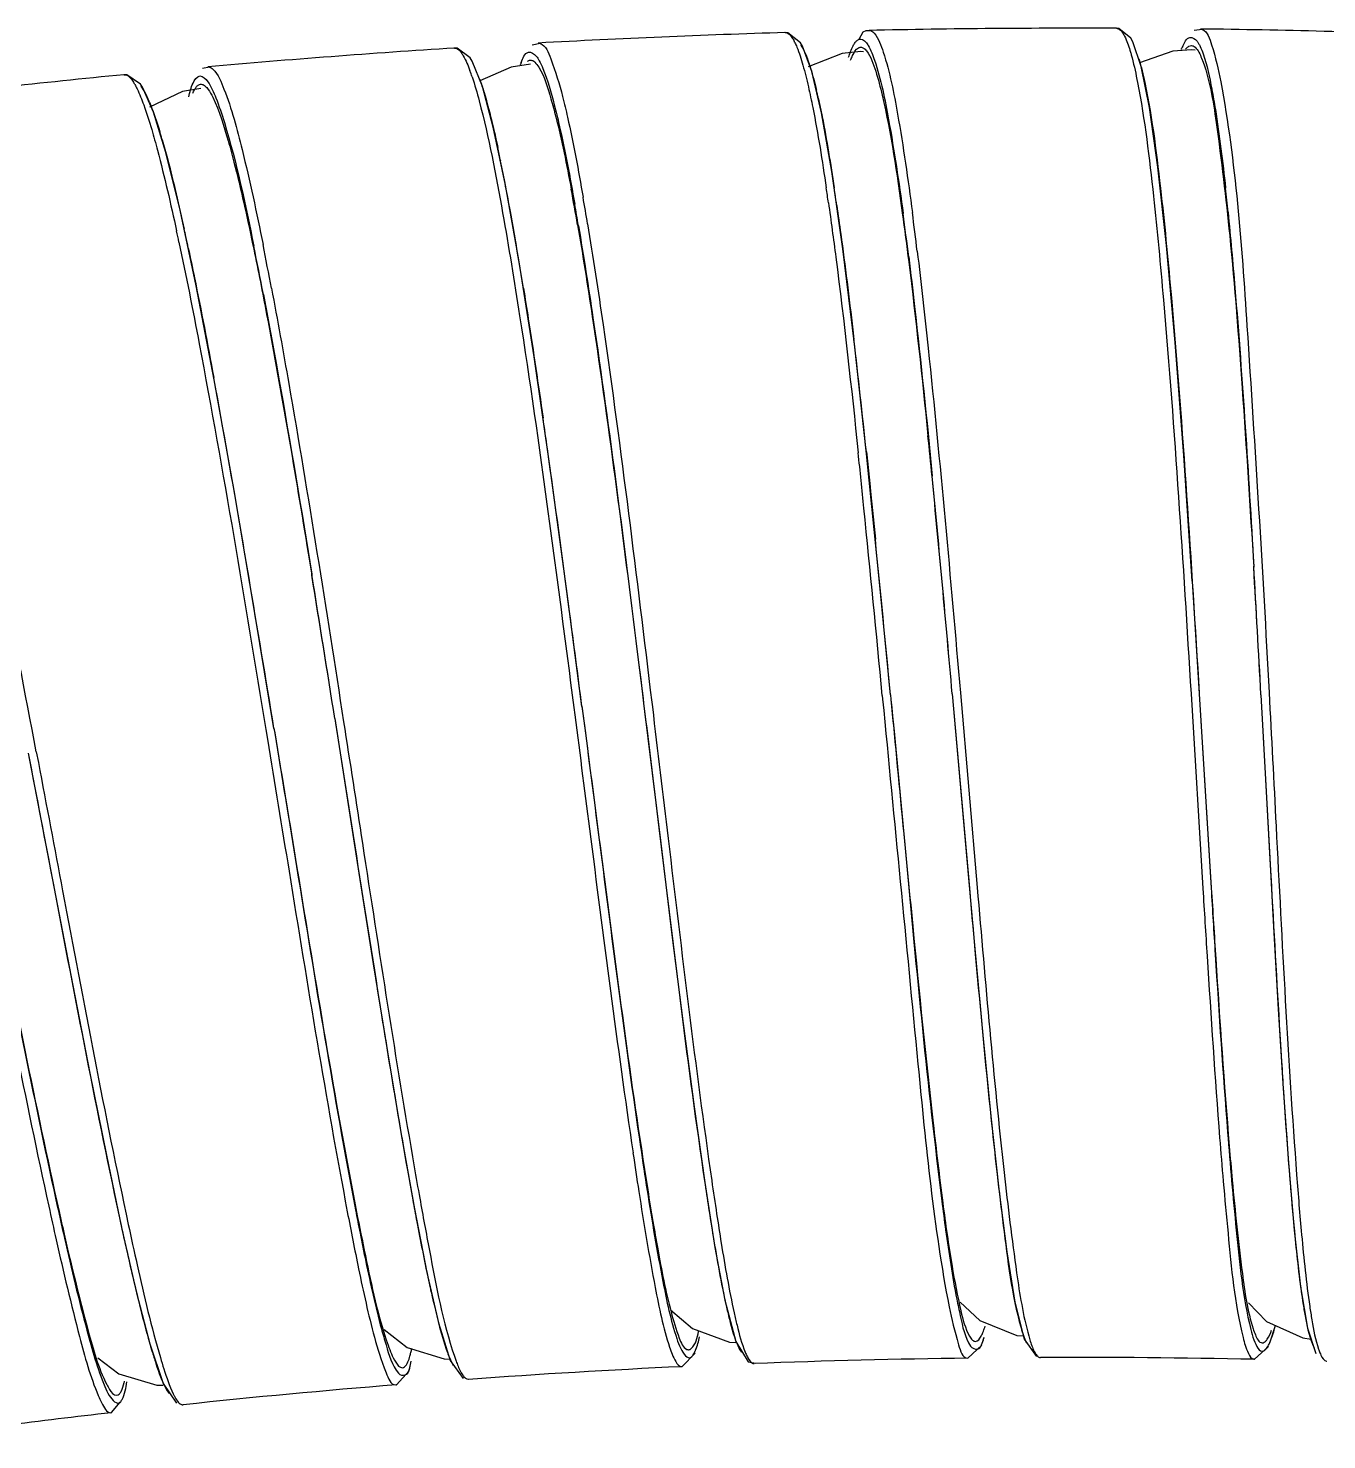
# Model space of a CAD drawing. Header units: millimetres. Extents: x 601 to 1195, y -13 to 407.
# Drawn here: x 1024.69 to 1036.41, y 323.54 to 336.29 of the extents above; entities that cross this region are included whole.
import ezdxf

# ---------------------------------------------------------------- set-up
doc = ezdxf.new("R2010")
doc.units = ezdxf.units.MM
doc.header["$LTSCALE"] = 0.1

msp = doc.modelspace()

# ---------------------------------------------------------------- linework, layer by layer
at = {"color": 7, "linetype": 'Continuous'}
for p, q in [((1031.5448, 336.2441), (1031.5176, 336.2453)), ((1031.6605, 336.1529), (1031.5448, 336.2441)), ((1032.2975, 336.2616), (1032.2501, 336.2602)), ((1032.2799, 336.2653), (1032.2975, 336.2616)), ((1034.5334, 336.2826), (1034.5091, 336.2843)), ((1034.6435, 336.1946), (1034.5334, 336.2826)), ((1035.2872, 336.2745), (1035.2155, 336.2648)), ((1035.2711, 336.2782), (1035.2872, 336.2745)), ((1028.5581, 336.1052), (1028.5292, 336.1056)), ((1028.6762, 336.017), (1028.5581, 336.1052)), ((1029.3074, 336.1484), (1029.2355, 336.1337)), ((1029.2908, 336.1511), (1029.3074, 336.1484)), ((1032.0359, 336.0579), (1031.7282, 335.9368)), ((1032.2044, 336.0759), (1032.0359, 336.0579)), ((1032.2285, 336.0736), (1032.2044, 336.0759)), ((1035.0215, 336.0795), (1034.7218, 335.9736)), ((1035.1894, 336.0916), (1035.0215, 336.0795)), ((1035.2234, 336.0873), (1035.1895, 336.0916)), ((1026.3219, 335.9347), (1026.2601, 335.9214)), ((1026.3072, 335.9362), (1026.3219, 335.9347)), ((1029.0468, 335.9344), (1028.7651, 335.8095)), ((1029.2217, 335.9597), (1029.0468, 335.9344)), ((1025.5768, 335.8655), (1025.5476, 335.8649)), ((1025.6979, 335.7809), (1025.5768, 335.8655)), ((1031.8485, 335.5222), (1031.7618, 335.8931)), ((1026.0772, 335.7131), (1025.779, 335.5717)), ((1026.2446, 335.7426), (1026.0772, 335.7131)), ((1026.2967, 335.749), (1026.3098, 335.7326)), ((1025.928, 335.1622), (1025.8166, 335.5272)), ((1029.1187, 334.1755), (1028.9957, 334.8672)), ((1026.7118, 334.3391), (1026.722, 334.2899)), ((1032.1475, 333.432), (1032.0414, 334.2943)), ((1029.2535, 333.32), (1029.1187, 334.1755)), ((1026.3647, 333.1107), (1026.2015, 333.9584)), ((1032.1322, 333.5622), (1032.1423, 333.4762)), ((1032.2563, 332.4416), (1032.1475, 333.432)), ((1029.3987, 332.3138), (1029.2535, 333.32)), ((1032.2543, 332.4612), (1032.2572, 332.4335)), ((1032.374, 331.2834), (1032.2563, 332.4416)), ((1032.2572, 332.4335), (1032.2843, 332.1739)), ((1032.2843, 332.1739), (1032.2946, 332.0743)), ((1032.2946, 332.0743), (1032.3091, 331.9321)), ((1032.3091, 331.9321), (1032.3355, 331.6712)), ((1027.213, 331.5604), (1027.2462, 331.3555)), ((1027.2136, 331.5468), (1027.2464, 331.3462)), ((1032.4724, 330.2664), (1032.374, 331.2834)), ((1035.197, 331.2933), (1035.2607, 330.2778)), ((1026.9046, 329.9643), (1026.7352, 330.9872)), ((1030.1972, 330.559), (1030.2162, 330.4063)), ((1030.1974, 330.5603), (1030.2377, 330.2333)), ((1030.2162, 330.4063), (1030.2427, 330.1923)), ((1030.2377, 330.2333), (1030.2427, 330.1923)), ((1030.3163, 330.2014), (1030.3216, 330.1581)), ((1032.3985, 330.2608), (1032.4015, 330.2286)), ((1032.4723, 330.268), (1032.4765, 330.2244)), ((1032.4724, 330.2664), (1032.4764, 330.2249)), ((1033.0299, 330.2775), (1033.1846, 328.5226)), ((1033.1038, 330.284), (1033.2552, 328.5291)), ((1035.1864, 330.2772), (1035.2936, 328.5185)), ((1035.2607, 330.2778), (1035.3677, 328.5231)), ((1035.2607, 330.2778), (1035.3694, 328.5237)), ((1035.8183, 330.2686), (1035.8983, 328.7916)), ((1035.8183, 330.2685), (1035.8657, 329.3947)), ((1027.4535, 330.0541), (1027.46, 330.013)), ((1027.4538, 330.0529), (1027.46, 330.0131)), ((1029.6857, 330.164), (1029.7171, 329.9237)), ((1029.686, 330.162), (1029.6913, 330.1211)), ((1026.8312, 329.9537), (1026.8456, 329.8658)), ((1026.9043, 329.9659), (1026.9114, 329.9227)), ((1026.9046, 329.9643), (1026.9113, 329.9232)), ((1027.46, 330.013), (1027.6044, 329.0922)), ((1024.7578, 329.7538), (1024.7766, 329.6552)), ((1035.8657, 329.3947), (1035.8986, 328.7851)), ((1035.8986, 328.7851), (1035.9122, 328.5359)), ((1027.8408, 327.5928), (1027.8722, 327.397)), ((1035.9943, 327.1115), (1036.0039, 326.9576)), ((1028.0841, 326.1231), (1028.0966, 326.0513)), ((1028.0966, 326.0513), (1028.1099, 325.9759)), ((1036.0929, 325.722), (1036.098, 325.662)), ((1028.2849, 325.0529), (1028.3897, 324.5964)), ((1036.1755, 324.9217), (1036.2379, 324.5488)), ((1030.4862, 324.7164), (1030.6831, 324.5467)), ((1030.9769, 324.8019), (1031.075, 324.4289)), ((1033.1016, 324.7837), (1033.2801, 324.6198)), ((1033.5965, 324.7842), (1033.6797, 324.4516)), ((1035.7042, 324.7774), (1035.869, 324.6113)), ((1028.3897, 324.5964), (1028.4965, 324.2567)), ((1033.2801, 324.6198), (1033.6121, 324.4849)), ((1035.869, 324.6113), (1036.1964, 324.4611)), ((1035.8985, 324.4181), (1035.9493, 324.5745)), ((1027.8985, 324.5384), (1028.1088, 324.3757)), ((1030.6831, 324.5467), (1031.0186, 324.4227)), ((1033.3105, 324.4428), (1033.318, 324.4681)), ((1033.6121, 324.4849), (1033.6727, 324.4794)), ((1033.6797, 324.4516), (1033.7895, 324.2929)), ((1035.8667, 324.4389), (1035.8752, 324.4501)), ((1036.1964, 324.4611), (1036.2709, 324.4515)), ((1036.2379, 324.5488), (1036.3147, 324.3218)), ((1025.7824, 324.4086), (1025.9027, 324.0506)), ((1028.1088, 324.3757), (1028.4424, 324.2716)), ((1030.5898, 324.2024), (1030.7087, 324.3246)), ((1030.7191, 324.3648), (1030.7209, 324.3719)), ((1031.0186, 324.4227), (1031.0745, 324.4196)), ((1031.075, 324.4289), (1031.1882, 324.2452)), ((1031.1171, 324.3463), (1031.1256, 324.3333)), ((1033.1721, 324.279), (1033.2963, 324.3951)), ((1035.7586, 324.2685), (1035.8875, 324.3841)), ((1036.2925, 324.383), (1036.3, 324.3688)), ((1025.3135, 324.2808), (1025.5021, 324.1386)), ((1028.1245, 324.1658), (1028.1433, 324.251)), ((1028.4424, 324.2716), (1028.4921, 324.2709)), ((1028.4965, 324.2567), (1028.6145, 324.0967)), ((1030.5847, 324.2022), (1030.5898, 324.2024)), ((1030.5847, 324.2022), (1030.5874, 324.2022)), ((1031.1882, 324.2452), (1031.256, 324.2338)), ((1033.1701, 324.2791), (1033.1721, 324.279)), ((1033.1701, 324.2791), (1033.1723, 324.279)), ((1035.7548, 324.2687), (1035.7586, 324.2685)), ((1035.7548, 324.2687), (1035.7577, 324.2685)), ((1036.4103, 324.2521), (1036.4125, 324.2519)), ((1025.5021, 324.1386), (1025.8472, 324.0358)), ((1028.0101, 324.0383), (1028.1245, 324.1658)), ((1025.8472, 324.0358), (1025.9028, 324.0364)), ((1025.9027, 324.0506), (1026.0244, 323.8731)), ((1025.9344, 323.9943), (1025.9489, 323.9707)), ((1025.9489, 323.9707), (1025.9574, 323.9588)), ((1028.0041, 324.0378), (1028.0101, 324.0383)), ((1028.0041, 324.0378), (1028.007, 324.0379)), ((1025.4374, 323.7871), (1025.5146, 323.8805)), ((1025.4305, 323.7864), (1025.4374, 323.7871)), ((1025.4305, 323.7864), (1025.4335, 323.7865))]:
    msp.add_line(p, q, dxfattribs=at)
for points in [[(1032.2501, 336.2602), (1032.2229, 336.2491), (1032.1874, 336.182)], [(1034.7369, 335.9395), (1034.6609, 336.163), (1034.6435, 336.1946)], [(1031.7618, 335.8931), (1031.6775, 336.1231), (1031.6605, 336.1529)], [(1028.7862, 335.7601), (1028.6942, 335.9877), (1028.6762, 336.017)], [(1034.9655, 334.3228), (1034.8881, 335.0321), (1034.8117, 335.5692), (1034.7369, 335.9395)], [(1025.8166, 335.5272), (1025.7168, 335.7521), (1025.6979, 335.7809)], [(1028.9957, 334.8672), (1028.8853, 335.3918), (1028.7862, 335.7601)], [(1032.0414, 334.2943), (1031.9415, 334.9924), (1031.8485, 335.5222)], [(1026.2015, 333.9584), (1026.0558, 334.6429), (1025.928, 335.1622)], [(1035.197, 331.2933), (1035.1206, 332.4273), (1035.0433, 333.4477), (1034.9655, 334.3228)], [(1026.7352, 330.9872), (1026.5435, 332.1121), (1026.3647, 333.1107)], [(1029.686, 330.162), (1029.5523, 331.1827), (1029.3987, 332.3138)], [(1030.2427, 330.1923), (1030.3974, 328.9268), (1030.4989, 328.1019), (1030.5996, 327.3009), (1030.6986, 326.5477), (1030.7947, 325.8656), (1030.8872, 325.2789), (1030.9769, 324.8019)], [(1033.0299, 330.2775), (1033.1618, 328.7803), (1033.2338, 327.9744), (1033.306, 327.1952), (1033.3781, 326.465), (1033.4502, 325.8058), (1033.5229, 325.2375), (1033.5965, 324.7842)], [(1027.46, 330.0131), (1027.6723, 328.6588), (1027.8017, 327.838)], [(1024.685, 329.7396), (1024.9309, 328.4557), (1025.0874, 327.6424), (1025.2415, 326.8533), (1025.3906, 326.1119), (1025.5318, 325.443), (1025.6627, 324.8692), (1025.7824, 324.4086)], [(1035.8983, 328.7916), (1035.9323, 328.1727), (1035.975, 327.4287)], [(1027.8017, 327.838), (1027.9295, 327.0432), (1028.0538, 326.2978)], [(1035.975, 327.4287), (1036.0194, 326.7146), (1036.0668, 326.0435)], [(1028.0538, 326.2978), (1028.1728, 325.6266), (1028.2849, 325.0529)], [(1036.0668, 326.0435), (1036.1183, 325.4357), (1036.1755, 324.9217)]]:
    msp.add_lwpolyline(points, dxfattribs=at)
for centre, radius, start, end in [((1034.1562, 247.7852), 88.4997, 91.705443, 93.151487), ((1031.1571, 335.9356), 0.5025, 25.86442, 27.50633), ((1034.1562, 247.7852), 88.5, 89.768786, 91.214829), ((1034.1562, 247.7852), 88.5, 87.832119, 89.278163), ((1034.1562, 247.7852), 88.4998, 93.642181, 95.088225), ((1035.6888, 335.8402), 0.6437, 155.88245, 156.90355), ((1035.5796, 335.8895), 0.5239, 153.38845, 155.93033), ((1035.2658, 335.9971), 0.1614, 139.77749, 142.31405), ((1029.7838, 335.7266), 0.6932, 160.3959, 161.31011), ((1029.6846, 335.7621), 0.5878, 158.65031, 160.41748), ((1030.4848, 335.5512), 1.3194, 18.84321, 20.34515), ((1033.2985, 335.5777), 1.481, 16.72011, 17.08663), ((1034.1562, 247.7852), 88.4998, 95.578847, 97.024891), ((1025.1905, 335.5205), 0.5243, 29.42077, 30.95333), ((1026.8756, 335.2402), 1.9169, 18.44726, 20.18742), ((1027.3451, 335.3097), 1.5077, 20.36725, 20.95801), ((1027.2175, 335.2622), 1.6439, 19.96036, 20.36957), ((1026.9818, 334.5858), 4.9546, 12.87973, 13.30777), ((1026.4383, 334.4614), 5.5122, 12.5086, 12.88035), ((1024.5966, 335.1165), 1.2845, 22.8975, 24.37266), ((1020.8342, 333.8114), 5.2688, 16.52925, 16.9403), ((1020.3026, 333.6535), 5.8234, 16.20404, 16.53035), ((1016.229, 332.4642), 12.9902, 11.64534, 12.1949), ((1009.9058, 331.181), 19.4422, 10.22342, 11.58761), ((1006.7262, 330.5736), 23.2559, 9.7486, 10.55264), ((1001.4079, 329.8544), 28.7103, 9.35303, 9.83738), ((1004.9472, 330.8665), 27.2372, 8.11123, 8.39793), ((1008.2124, 331.2674), 24.0194, 8.43117, 8.56514), ((1006.0345, 330.9453), 26.2209, 8.19776, 8.4296), ((1008.8412, 331.9553), 26.8128, 5.71269, 6.1786), ((996.1591, 328.6853), 33.4135, 9.29901, 10.25128), ((1002.5439, 329.9366), 27.4922, 9.56004, 9.97395), ((996.9462, 329.8378), 35.9587, 7.00132, 7.6285), ((995.4003, 329.7681), 37.5844, 6.88291, 7.41916), ((998.8247, 328.5805), 27.8272, 11.97529, 12.1871), ((1001.7841, 329.1387), 24.8877, 12.21766, 12.36922), ((999.4422, 328.6323), 27.2837, 11.98907, 12.21634), ((991.0171, 327.0423), 36.4394, 10.81732, 11.51476), ((989.4587, 326.8658), 38.0859, 10.70005, 11.3058), ((984.579, 326.7594), 45.1527, 9.14718, 9.33629), ((942.0938, 323.0211), 90.6534, 5.977257, 6.622679), ((928.2519, 314.9969), 99.7708, 9.650928, 10.472164), ((922.399, 317.4131), 108.0322, 8.020756, 8.170461), ((908.8451, 320.0851), 124.5966, 5.597751, 5.76756), ((869.5702, 310.0171), 161.3762, 7.476676, 8.003853), ((883.2365, 316.8095), 149.7638, 5.802865, 5.995504), ((818.5658, 311.3281), 215.2996, 5.049369, 5.573551), ((812.6025, 311.0031), 221.2685, 4.997296, 5.508296), ((759.6983, 304.392), 273.9244, 5.418963, 5.774297), ((853.447, 302.0586), 175.6862, 9.587688, 9.720869), ((738.1419, 302.2817), 295.6579, 5.431623, 5.704841), ((752.4533, 278.0947), 277.1614, 10.741971, 11.081131), ((731.6192, 281.5779), 299.2235, 9.306276, 9.569198), ((735.1665, 284.1565), 295.8688, 8.923983, 9.179422), ((740.4938, 284.7105), 290.5201, 8.979283, 9.237371), ((719.2841, 312.7416), 317.0191, 3.169301, 3.37767), ((712.6699, 312.6832), 323.6266, 3.114906, 3.320763), ((668.1641, 283.3264), 364.5431, 7.381943, 7.516953), ((1577.5626, 415.0318), 556.6324, 188.881538, 189.03778), ((1268.3969, 341.2132), 232.8301, 183.121221, 183.472336), ((1081.8422, 331.4304), 48.7176, 186.01426, 186.47465), ((1085.384, 330.1515), 50.0897, 184.44547, 184.89733), ((1082.8253, 330.0082), 47.4525, 184.46037, 184.99128), ((1078.7144, 333.2725), 49.0896, 188.36339, 188.77483), ((1076.2106, 332.9616), 46.4919, 188.37931, 188.86999), ((1076.6112, 329.5919), 41.2199, 184.72948, 185.15909), ((1073.4643, 333.9871), 46.0565, 190.01712, 190.35784), ((1078.199, 334.6599), 50.7708, 189.81372, 190.13912), ((1065.6129, 331.0189), 35.1973, 188.39775, 188.79706), ((1067.728, 331.1885), 37.2502, 188.18974, 188.65793), ((1066.8382, 330.0111), 34.1757, 186.92847, 187.25116), ((1073.9712, 328.9314), 38.0141, 184.52046, 184.72644), ((1074.4105, 328.8185), 38.3789, 184.31026, 184.71653), ((1058.9147, 330.3495), 28.9942, 189.03011, 189.60527), ((1069.5451, 328.5664), 33.5729, 184.72809, 184.86002), ((1072.3573, 335.9798), 48.5971, 192.27269, 192.63635), ((1069.9054, 335.5054), 46.0251, 192.28962, 192.73161), ((1064.2258, 334.3467), 40.2241, 192.55589, 192.89449), ((1062.1318, 332.1439), 35.179, 190.72084, 191.14558), ((1060.4689, 331.8887), 33.4219, 190.815, 191.18123), ((1059.4171, 332.8446), 34.6841, 192.26254, 192.72563), ((1041.9306, 327.9097), 13.9411, 192.06769, 192.29198), ((1042.4547, 325.7544), 6.3333, 188.28471, 188.51609), ((1041.8556, 325.6645), 5.7275, 188.51366, 188.90549), ((1032.5005, 324.8286), 0.8668, 340.85401, 342.38587), ((1032.8136, 324.7152), 0.5339, 337.58818, 338.8877), ((1032.6875, 324.7636), 0.6689, 338.91643, 340.86601), ((1032.6565, 324.698), 0.7015, 340.13554, 340.55046), ((1029.9882, 324.886), 1.6158, 199.03739, 200.14806), ((1029.7632, 324.8039), 1.3763, 200.16531, 200.67849), ((1030.6514, 324.3951), 0.0406, 243.98581, 247.84336), ((1030.6501, 324.3919), 0.0371, 247.85265, 251.37668), ((1030.3714, 324.4899), 0.3681, 336.63796, 337.62938), ((1031.3445, 324.4854), 0.2666, 210.04421, 211.4575), ((1031.747, 324.5742), 0.6341, 202.26752, 204.09442), ((1036.9476, 324.5641), 0.6426, 198.55959, 199.84917), ((1030.1256, 324.8336), 1.6802, 198.64757, 199.88737), ((1034.1562, 247.7852), 76.5002, 92.673848, 94.119892), ((1034.1562, 247.7852), 76.5001, 90.736908, 92.182952), ((1033.8272, 324.3129), 0.0282, 265.9004, 269.7557), ((1034.1562, 247.7852), 76.5, 88.800452, 90.246496), ((1024.8123, 324.2416), 0.7617, 346.10477, 346.98481), ((1028.6584, 324.1163), 0.0284, 267.8749, 273.49219), ((1026.5565, 324.2312), 0.6242, 205.95705, 208.36179), ((1034.1562, 247.7852), 76.5002, 94.610514, 96.056558), ((1034.1562, 247.7852), 76.5002, 96.54718, 97.993224)]:
    msp.add_arc(centre, radius, start, end, dxfattribs=at)
for points, knots in [([(1031.5223, 336.2458), (1031.547, 336.2466), (1031.5786, 336.2112), (1031.5965, 336.1796), (1031.6028, 336.1677)], [0, 0, 0, 0, 0.6475636, 1, 1, 1, 1]), ([(1032.1353, 336.1266), (1032.1407, 336.1367), (1032.1512, 336.1543), (1032.1647, 336.1699), (1032.1716, 336.1757)], [0, 0, 0, 0, 0.5585135, 1, 1, 1, 1]), ([(1032.1716, 336.1757), (1032.1741, 336.1778), (1032.1791, 336.1815), (1032.1846, 336.1844), (1032.1873, 336.1855)], [0, 0, 0, 0, 0.5228034, 1, 1, 1, 1]), ([(1032.1873, 336.1855), (1032.2083, 336.194), (1032.2482, 336.1685), (1032.2652, 336.1396), (1032.2716, 336.1288)], [0, 0, 0, 0, 0.6429443, 1, 1, 1, 1]), ([(1032.2975, 336.2616), (1032.3079, 336.257), (1032.3646, 336.2051), (1032.3866, 336.1298), (1032.4065, 336.0698)], [0, 0, 0, 0, 0.1514841, 1, 1, 1, 1]), ([(1034.5133, 336.2845), (1034.5235, 336.2844), (1034.5476, 336.273), (1034.5624, 336.253), (1034.5703, 336.241)], [0, 0, 0, 0, 0.4144032, 1, 1, 1, 1]), ([(1034.5703, 336.241), (1034.5763, 336.2319), (1034.6037, 336.1827), (1034.6218, 336.1291), (1034.635, 336.0858)], [0, 0, 0, 0, 0.1937574, 1, 1, 1, 1]), ([(1035.1112, 336.1242), (1035.1264, 336.1544), (1035.1595, 336.2272), (1035.2272, 336.1884), (1035.2413, 336.169)], [0, 0, 0, 0, 0.5843259, 1, 1, 1, 1]), ([(1035.2413, 336.169), (1035.2463, 336.1622), (1035.256, 336.1467), (1035.2643, 336.1304), (1035.2685, 336.1215)], [0, 0, 0, 0, 0.4605387, 1, 1, 1, 1]), ([(1035.2872, 336.2742), (1035.3368, 336.2526), (1035.3959, 336.0652), (1035.4334, 335.9153), (1035.4545, 335.8027)], [0, 0, 0, 0, 0.3206567, 1, 1, 1, 1]), ([(1028.5342, 336.1063), (1028.5446, 336.107), (1028.5699, 336.097), (1028.5863, 336.0774), (1028.5951, 336.0656)], [0, 0, 0, 0, 0.4126923, 1, 1, 1, 1]), ([(1028.5951, 336.0656), (1028.6021, 336.0563), (1028.6349, 336.0048), (1028.6577, 335.9479), (1028.6747, 335.9017)], [0, 0, 0, 0, 0.1917802, 1, 1, 1, 1]), ([(1029.1371, 335.9761), (1029.1508, 336.0111), (1029.1802, 336.0981), (1029.2573, 336.0553), (1029.2734, 336.0343)], [0, 0, 0, 0, 0.5865875, 1, 1, 1, 1]), ([(1029.2734, 336.0343), (1029.2782, 336.0281), (1029.2878, 336.0142), (1029.2962, 335.9996), (1029.3005, 335.9917)], [0, 0, 0, 0, 0.4656928, 1, 1, 1, 1]), ([(1029.3074, 336.1485), (1029.3602, 336.1291), (1029.4326, 335.9371), (1029.482, 335.7836), (1029.5114, 335.6676)], [0, 0, 0, 0, 0.3197373, 1, 1, 1, 1]), ([(1031.6092, 336.1548), (1031.6156, 336.1417), (1031.6443, 336.0761), (1031.6656, 336.0076), (1031.6812, 335.9527)], [0, 0, 0, 0, 0.2034493, 1, 1, 1, 1]), ([(1031.6612, 336.1341), (1031.665, 336.1289), (1031.6725, 336.1175), (1031.6793, 336.1057), (1031.6827, 336.0994)], [0, 0, 0, 0, 0.471137, 1, 1, 1, 1]), ([(1032.1124, 335.9977), (1032.1177, 336.0115), (1032.1349, 336.051), (1032.1578, 336.0936), (1032.1834, 336.1079)], [0, 0, 0, 0, 0.3343694, 1, 1, 1, 1]), ([(1032.1834, 336.1079), (1032.1866, 336.1096), (1032.1931, 336.1124), (1032.2001, 336.1135), (1032.2035, 336.1136)], [0, 0, 0, 0, 0.5159495, 1, 1, 1, 1]), ([(1032.2035, 336.1136), (1032.2076, 336.1137), (1032.2161, 336.1125), (1032.2239, 336.1089), (1032.2277, 336.1066)], [0, 0, 0, 0, 0.4782852, 1, 1, 1, 1]), ([(1032.2277, 336.1066), (1032.2383, 336.1003), (1032.2943, 336.0409), (1032.3179, 335.9614), (1032.3385, 335.8972)], [0, 0, 0, 0, 0.1547166, 1, 1, 1, 1]), ([(1032.4065, 336.0698), (1032.467, 335.888), (1032.56, 335.4035), (1032.6313, 334.9183), (1032.67, 334.6212)], [0, 0, 0, 0, 0.3900153, 1, 1, 1, 1]), ([(1034.635, 336.0858), (1034.6383, 336.0748), (1034.645, 336.052), (1034.6512, 336.0291), (1034.6543, 336.0173)], [0, 0, 0, 0, 0.4831941, 1, 1, 1, 1]), ([(1035.1426, 336.1013), (1035.1494, 336.1093), (1035.1629, 336.1227), (1035.1816, 336.129), (1035.1897, 336.1288)], [0, 0, 0, 0, 0.5636341, 1, 1, 1, 1]), ([(1035.1897, 336.1288), (1035.1955, 336.1288), (1035.2082, 336.1255), (1035.2186, 336.1179), (1035.2237, 336.1133)], [0, 0, 0, 0, 0.4605037, 1, 1, 1, 1]), ([(1035.2685, 336.1215), (1035.2788, 336.0996), (1035.3266, 335.9743), (1035.3537, 335.8425), (1035.3742, 335.7348)], [0, 0, 0, 0, 0.1809339, 1, 1, 1, 1]), ([(1026.3219, 335.9349), (1026.3333, 335.9317), (1026.4002, 335.8808), (1026.4273, 335.7995), (1026.4528, 335.7353)], [0, 0, 0, 0, 0.1458058, 1, 1, 1, 1]), ([(1029.1931, 335.9858), (1029.1971, 335.9889), (1029.2054, 335.9942), (1029.2151, 335.9966), (1029.2196, 335.9969)], [0, 0, 0, 0, 0.5268571, 1, 1, 1, 1]), ([(1029.2196, 335.9969), (1029.2243, 335.9971), (1029.2343, 335.9958), (1029.2433, 335.9914), (1029.2477, 335.9886)], [0, 0, 0, 0, 0.472476, 1, 1, 1, 1]), ([(1029.2477, 335.9886), (1029.25, 335.9872), (1029.2546, 335.9839), (1029.2588, 335.9802), (1029.261, 335.9782)], [0, 0, 0, 0, 0.4797385, 1, 1, 1, 1]), ([(1029.261, 335.9782), (1029.2746, 335.9655), (1029.3442, 335.8647), (1029.3774, 335.7461), (1029.4061, 335.648)], [0, 0, 0, 0, 0.1543558, 1, 1, 1, 1]), ([(1029.3005, 335.9917), (1029.3126, 335.9695), (1029.3704, 335.8416), (1029.4073, 335.7058), (1029.4359, 335.5947)], [0, 0, 0, 0, 0.1806279, 1, 1, 1, 1]), ([(1031.7335, 335.9773), (1031.7395, 335.9596), (1031.7661, 335.8768), (1031.7877, 335.7926), (1031.8034, 335.7262)], [0, 0, 0, 0, 0.2153873, 1, 1, 1, 1]), ([(1032.3284, 335.9956), (1032.3872, 335.8215), (1032.4786, 335.3586), (1032.5486, 334.8948), (1032.5866, 334.6113)], [0, 0, 0, 0, 0.3912056, 1, 1, 1, 1]), ([(1034.6543, 336.0173), (1034.6735, 335.9441), (1034.7609, 335.5315), (1034.8095, 335.1121), (1034.8472, 334.7684)], [0, 0, 0, 0, 0.1794939, 1, 1, 1, 1]), ([(1034.7169, 336.0037), (1034.7374, 335.9355), (1034.8311, 335.5316), (1034.8793, 335.1193), (1034.9176, 334.7785)], [0, 0, 0, 0, 0.1720728, 1, 1, 1, 1]), ([(1035.2819, 336.0146), (1035.3554, 335.8307), (1035.4377, 335.289), (1035.5555, 334.2979), (1035.6569, 332.956), (1035.7206, 331.9581), (1035.7525, 331.4195)], [0, 0, 0, 0, 0.1284759, 0.3510839, 0.6500057, 1, 1, 1, 1]), ([(1025.5526, 335.8656), (1025.5779, 335.8682), (1025.6126, 335.8334), (1025.633, 335.802), (1025.6401, 335.7901)], [0, 0, 0, 0, 0.645741, 1, 1, 1, 1]), ([(1025.6472, 335.778), (1025.6508, 335.7717), (1025.658, 335.7583), (1025.6647, 335.7448), (1025.6682, 335.7377)], [0, 0, 0, 0, 0.4808287, 1, 1, 1, 1]), ([(1026.1734, 335.7903), (1026.1858, 335.8172), (1026.2318, 335.8872), (1026.2895, 335.8265), (1026.3065, 335.8022)], [0, 0, 0, 0, 0.5000305, 1, 1, 1, 1]), ([(1026.2019, 335.7537), (1026.2074, 335.7607), (1026.2186, 335.7726), (1026.2341, 335.779), (1026.2413, 335.7796)], [0, 0, 0, 0, 0.5533952, 1, 1, 1, 1]), ([(1026.2413, 335.7796), (1026.2504, 335.7805), (1026.2726, 335.7738), (1026.2884, 335.7583), (1026.2967, 335.749)], [0, 0, 0, 0, 0.4256559, 1, 1, 1, 1]), ([(1028.694, 335.8468), (1028.7179, 335.7751), (1028.8323, 335.3706), (1028.909, 334.9568), (1028.9695, 334.6177)], [0, 0, 0, 0, 0.1798935, 1, 1, 1, 1]), ([(1028.7626, 335.8234), (1028.7767, 335.7847), (1028.842, 335.5826), (1028.8898, 335.3754), (1028.926, 335.2082)], [0, 0, 0, 0, 0.1941984, 1, 1, 1, 1]), ([(1032.3385, 335.8972), (1032.3615, 335.8258), (1032.4689, 335.4046), (1032.5301, 334.9738), (1032.5792, 334.618)], [0, 0, 0, 0, 0.1728625, 1, 1, 1, 1]), ([(1035.4545, 335.8027), (1035.5909, 335.0758), (1035.7192, 333.2302), (1035.8332, 331.392), (1035.8915, 330.289)], [0, 0, 0, 0, 0.4010274, 1, 1, 1, 1]), ([(1025.703, 335.7586), (1025.7064, 335.7543), (1025.7131, 335.7451), (1025.7194, 335.7356), (1025.7226, 335.7305)], [0, 0, 0, 0, 0.4765706, 1, 1, 1, 1]), ([(1026.1723, 335.6984), (1026.1766, 335.7091), (1026.1852, 335.7283), (1026.1962, 335.7463), (1026.2019, 335.7537)], [0, 0, 0, 0, 0.5508842, 1, 1, 1, 1]), ([(1026.3098, 335.7326), (1026.3259, 335.7106), (1026.4063, 335.5636), (1026.4529, 335.4019), (1026.4913, 335.2678)], [0, 0, 0, 0, 0.1632194, 1, 1, 1, 1]), ([(1026.3799, 335.6563), (1026.4091, 335.5836), (1026.5527, 335.1445), (1026.6465, 334.6917), (1026.7231, 334.3164)], [0, 0, 0, 0, 0.1697815, 1, 1, 1, 1]), ([(1026.4528, 335.7353), (1026.5229, 335.5588), (1026.6462, 335.0903), (1026.7481, 334.6193), (1026.8056, 334.3323)], [0, 0, 0, 0, 0.393561, 1, 1, 1, 1]), ([(1029.5114, 335.6676), (1029.5271, 335.6058), (1029.5979, 335.3051), (1029.6541, 335.0011), (1029.696, 334.7596)], [0, 0, 0, 0, 0.2063445, 1, 1, 1, 1]), ([(1031.7307, 335.7568), (1031.7448, 335.6947), (1031.8079, 335.3922), (1031.8565, 335.087), (1031.8923, 334.8444)], [0, 0, 0, 0, 0.2063445, 1, 1, 1, 1]), ([(1031.8197, 335.6553), (1031.8322, 335.5988), (1031.8877, 335.33), (1031.9316, 335.0589), (1031.9639, 334.8447)], [0, 0, 0, 0, 0.2108432, 1, 1, 1, 1]), ([(1035.3742, 335.7348), (1035.3858, 335.6741), (1035.4367, 335.3776), (1035.4725, 335.0787), (1035.4983, 334.8411)], [0, 0, 0, 0, 0.2054562, 1, 1, 1, 1]), ([(1025.7798, 335.6163), (1025.7877, 335.5976), (1025.823, 335.5091), (1025.8525, 335.4184), (1025.8744, 335.3466)], [0, 0, 0, 0, 0.2126866, 1, 1, 1, 1]), ([(1029.4061, 335.648), (1029.4217, 335.5945), (1029.4933, 335.3252), (1029.5478, 335.0517), (1029.5887, 334.8327)], [0, 0, 0, 0, 0.2001846, 1, 1, 1, 1]), ([(1029.4359, 335.5947), (1029.4516, 335.5337), (1029.5224, 335.2368), (1029.5786, 334.9368), (1029.6206, 334.6983)], [0, 0, 0, 0, 0.2063694, 1, 1, 1, 1]), ([(1025.7999, 335.3711), (1025.8183, 335.3087), (1025.9023, 335.0056), (1025.9721, 334.6987), (1026.0247, 334.455)], [0, 0, 0, 0, 0.2070281, 1, 1, 1, 1]), ([(1025.8946, 335.2786), (1025.911, 335.2222), (1025.9847, 334.9545), (1026.0472, 334.6838), (1026.0941, 334.47)], [0, 0, 0, 0, 0.2114509, 1, 1, 1, 1]), ([(1026.4913, 335.2678), (1026.5095, 335.2042), (1026.592, 334.8969), (1026.6603, 334.5859), (1026.7118, 334.3391)], [0, 0, 0, 0, 0.2076954, 1, 1, 1, 1]), ([(1034.8472, 334.7684), (1034.8812, 334.457), (1035.0209, 332.9619), (1035.1136, 331.4631), (1035.1864, 330.2772)], [0, 0, 0, 0, 0.2086457, 1, 1, 1, 1]), ([(1034.9176, 334.7785), (1034.9524, 334.4695), (1035.0948, 332.9727), (1035.1873, 331.4719), (1035.2605, 330.2818)], [0, 0, 0, 0, 0.2068503, 1, 1, 1, 1]), ([(1031.9119, 334.7096), (1031.9352, 334.5456), (1032.0359, 333.7946), (1032.1191, 333.0413), (1032.181, 332.4524)], [0, 0, 0, 0, 0.2185292, 1, 1, 1, 1]), ([(1031.9875, 334.6841), (1031.9999, 334.5986), (1032.0519, 334.2252), (1032.0982, 333.8509), (1032.1322, 333.5622)], [0, 0, 0, 0, 0.2290933, 1, 1, 1, 1]), ([(1028.9695, 334.6177), (1029.0246, 334.309), (1029.2654, 332.825), (1029.4592, 331.3341), (1029.6122, 330.1544)], [0, 0, 0, 0, 0.2086322, 1, 1, 1, 1]), ([(1029.6463, 334.5114), (1029.6937, 334.2358), (1029.9007, 332.9216), (1030.0672, 331.6015), (1030.1972, 330.559)], [0, 0, 0, 0, 0.2102314, 1, 1, 1, 1]), ([(1029.7365, 334.5203), (1029.7866, 334.2162), (1030.0033, 332.7798), (1030.1789, 331.3376), (1030.3163, 330.2014)], [0, 0, 0, 0, 0.2121395, 1, 1, 1, 1]), ([(1032.5792, 334.618), (1032.5995, 334.471), (1032.6863, 333.8015), (1032.758, 333.1302), (1032.811, 332.6062)], [0, 0, 0, 0, 0.2198916, 1, 1, 1, 1]), ([(1035.5209, 334.6242), (1035.5436, 334.3968), (1035.6382, 333.3332), (1035.7043, 332.2673), (1035.7531, 331.4296)], [0, 0, 0, 0, 0.2140887, 1, 1, 1, 1]), ([(1029.6543, 334.5025), (1029.701, 334.2254), (1029.904, 332.9144), (1030.0691, 331.5979), (1030.1974, 330.5603)], [0, 0, 0, 0, 0.2118571, 1, 1, 1, 1]), ([(1026.0462, 334.3544), (1026.1111, 334.0487), (1026.3981, 332.5864), (1026.6403, 331.1158), (1026.8312, 329.9537)], [0, 0, 0, 0, 0.2096598, 1, 1, 1, 1]), ([(1026.1308, 334.2998), (1026.1497, 334.2109), (1026.2303, 333.8221), (1026.305, 333.4321), (1026.3608, 333.131)], [0, 0, 0, 0, 0.2288678, 1, 1, 1, 1]), ([(1026.722, 334.2899), (1026.7625, 334.0941), (1026.9409, 333.1823), (1027.0955, 332.2661), (1027.2136, 331.5468)], [0, 0, 0, 0, 0.2152936, 1, 1, 1, 1]), ([(1032.7138, 334.2722), (1032.7491, 333.9809), (1032.8963, 332.6532), (1033.0136, 331.3224), (1033.1038, 330.284)], [0, 0, 0, 0, 0.2196743, 1, 1, 1, 1]), ([(1032.6367, 334.2209), (1032.6552, 334.0713), (1032.7327, 333.4126), (1032.7998, 332.7527), (1032.8492, 332.2426)], [0, 0, 0, 0, 0.2272695, 1, 1, 1, 1]), ([(1026.809, 333.8812), (1026.8423, 333.7072), (1026.9853, 332.935), (1027.1151, 332.1605), (1027.213, 331.5604)], [0, 0, 0, 0, 0.2256457, 1, 1, 1, 1]), ([(1026.8824, 333.9371), (1026.9366, 333.6507), (1027.1701, 332.3492), (1027.375, 331.0429), (1027.5333, 330.0245)], [0, 0, 0, 0, 0.2204734, 1, 1, 1, 1]), ([(1029.1575, 333.9374), (1029.1723, 333.8457), (1029.2339, 333.4558), (1029.2917, 333.0653), (1029.3346, 332.7665)], [0, 0, 0, 0, 0.2351964, 1, 1, 1, 1]), ([(1030.2428, 330.192), (1030.2919, 329.7917), (1030.468, 328.353), (1030.6401, 326.9135), (1030.793, 325.8786)], [0, 0, 0, 0, 0.2782648, 1, 1, 1, 1]), ([(1032.4015, 330.2286), (1032.5063, 329.1297), (1032.686, 327.3001), (1032.8616, 325.4644), (1033.0021, 324.7418)], [0, 0, 0, 0, 0.5999188, 1, 1, 1, 1]), ([(1032.4764, 330.2249), (1032.5149, 329.8209), (1032.6523, 328.3747), (1032.7857, 326.9277), (1032.9121, 325.8885)], [0, 0, 0, 0, 0.2793759, 1, 1, 1, 1]), ([(1032.4765, 330.2244), (1032.5422, 329.5427), (1032.6631, 328.2671), (1032.8141, 326.7518), (1032.9362, 325.7298), (1033.0148, 325.1633), (1033.092, 324.7629), (1033.146, 324.5483), (1033.1851, 324.4786)], [0, 0, 0, 0, 0.3544504, 0.6632005, 0.7879098, 0.8873847, 0.9586373, 1, 1, 1, 1]), ([(1035.8915, 330.289), (1035.9128, 329.8866), (1035.9888, 328.4347), (1036.061, 326.9822), (1036.1402, 325.9341)], [0, 0, 0, 0, 0.2770967, 1, 1, 1, 1]), ([(1029.6122, 330.1544), (1029.6596, 329.7886), (1029.8327, 328.4472), (1030.0036, 327.1055), (1030.1469, 326.1323)], [0, 0, 0, 0, 0.2727267, 1, 1, 1, 1]), ([(1029.6913, 330.1211), (1029.7377, 329.7631), (1029.907, 328.4509), (1030.0745, 327.1383), (1030.215, 326.1865)], [0, 0, 0, 0, 0.2728131, 1, 1, 1, 1]), ([(1030.3216, 330.1581), (1030.3694, 329.7625), (1030.5411, 328.3364), (1030.7096, 326.9096), (1030.8577, 325.8822)], [0, 0, 0, 0, 0.2773774, 1, 1, 1, 1]), ([(1026.9113, 329.9232), (1026.9773, 329.5216), (1027.2125, 328.085), (1027.4437, 326.6475), (1027.6406, 325.6174)], [0, 0, 0, 0, 0.2795788, 1, 1, 1, 1]), ([(1026.9114, 329.9227), (1026.9784, 329.5172), (1027.2163, 328.0744), (1027.4493, 326.6303), (1027.6504, 325.5984)], [0, 0, 0, 0, 0.2810683, 1, 1, 1, 1]), ([(1027.5333, 330.0245), (1027.5901, 329.6591), (1027.7975, 328.3188), (1028.0028, 326.9781), (1028.1711, 326.0062)], [0, 0, 0, 0, 0.2726996, 1, 1, 1, 1]), ([(1029.7171, 329.9237), (1029.7675, 329.5369), (1029.9467, 328.1608), (1030.1229, 326.784), (1030.2798, 325.7988)], [0, 0, 0, 0, 0.2811128, 1, 1, 1, 1]), ([(1026.8456, 329.8658), (1026.9107, 329.4689), (1027.1436, 328.0457), (1027.3732, 326.6216), (1027.5669, 325.5998)], [0, 0, 0, 0, 0.2788919, 1, 1, 1, 1]), ([(1024.685, 329.7396), (1024.761, 329.3441), (1025.0335, 327.9221), (1025.3022, 326.4991), (1025.5244, 325.478)], [0, 0, 0, 0, 0.2782059, 1, 1, 1, 1]), ([(1024.0585, 329.6593), (1024.1312, 329.2938), (1024.3967, 327.9563), (1024.66, 326.6181), (1024.8708, 325.6497)], [0, 0, 0, 0, 0.2732431, 1, 1, 1, 1]), ([(1024.1396, 329.6314), (1024.2108, 329.2738), (1024.4706, 327.9652), (1024.7284, 326.656), (1024.935, 325.7088)], [0, 0, 0, 0, 0.2733308, 1, 1, 1, 1]), ([(1024.1398, 329.6309), (1024.214, 329.26), (1024.4822, 327.9159), (1024.7479, 326.571), (1024.9637, 325.6023)], [0, 0, 0, 0, 0.27595, 1, 1, 1, 1]), ([(1024.7766, 329.6552), (1024.8499, 329.2693), (1025.1137, 327.8784), (1025.3746, 326.4868), (1025.5886, 325.4865)], [0, 0, 0, 0, 0.2774607, 1, 1, 1, 1]), ([(1033.1846, 328.5226), (1033.2023, 328.3238), (1033.268, 327.5913), (1033.3365, 326.8589), (1033.3927, 326.326)], [0, 0, 0, 0, 0.2713447, 1, 1, 1, 1]), ([(1033.2552, 328.5291), (1033.3298, 327.6708), (1033.4284, 326.508), (1033.5916, 325.1597), (1033.669, 324.6663), (1033.7207, 324.4801)], [0, 0, 0, 0, 0.6337932, 0.8578402, 1, 1, 1, 1]), ([(1035.2936, 328.5185), (1035.3061, 328.3149), (1035.3529, 327.5648), (1035.4024, 326.8149), (1035.445, 326.269)], [0, 0, 0, 0, 0.2714184, 1, 1, 1, 1]), ([(1035.3677, 328.5231), (1035.38, 328.3236), (1035.4259, 327.5883), (1035.4747, 326.8531), (1035.5166, 326.3179)], [0, 0, 0, 0, 0.271358, 1, 1, 1, 1]), ([(1035.3694, 328.5237), (1035.3828, 328.3105), (1035.4323, 327.5334), (1035.4849, 326.7564), (1035.5316, 326.1933)], [0, 0, 0, 0, 0.2743455, 1, 1, 1, 1]), ([(1027.8722, 327.397), (1027.8904, 327.284), (1027.9592, 326.859), (1028.0299, 326.4344), (1028.0841, 326.1231)], [0, 0, 0, 0, 0.2659245, 1, 1, 1, 1]), ([(1036.0039, 326.9576), (1036.0097, 326.8664), (1036.0317, 326.5255), (1036.0556, 326.1847), (1036.0754, 325.9353)], [0, 0, 0, 0, 0.2675117, 1, 1, 1, 1]), ([(1033.4353, 325.9368), (1033.4528, 325.7833), (1033.5109, 325.3203), (1033.5661, 324.8532), (1033.651, 324.5522)], [0, 0, 0, 0, 0.3307356, 1, 1, 1, 1]), ([(1035.4771, 325.8753), (1035.4906, 325.7192), (1035.5364, 325.2486), (1035.5792, 324.774), (1035.6562, 324.4666)], [0, 0, 0, 0, 0.3307998, 1, 1, 1, 1]), ([(1035.5528, 325.8797), (1035.5658, 325.7314), (1035.6103, 325.283), (1035.6526, 324.8309), (1035.7268, 324.5378)], [0, 0, 0, 0, 0.3299278, 1, 1, 1, 1]), ([(1035.5583, 325.8854), (1035.5838, 325.6037), (1035.6323, 325.1558), (1035.6956, 324.7051), (1035.7472, 324.5441)], [0, 0, 0, 0, 0.62585, 1, 1, 1, 1]), ([(1028.221, 325.7222), (1028.2492, 325.5649), (1028.3399, 325.0873), (1028.429, 324.606), (1028.5336, 324.2964)], [0, 0, 0, 0, 0.3283887, 1, 1, 1, 1]), ([(1030.1994, 325.7838), (1030.2442, 325.4943), (1030.3233, 325.0241), (1030.4189, 324.5544), (1030.4773, 324.3793)], [0, 0, 0, 0, 0.6134181, 1, 1, 1, 1]), ([(1030.2747, 325.7928), (1030.3177, 325.5177), (1030.3939, 325.0697), (1030.4866, 324.6225), (1030.543, 324.4552)], [0, 0, 0, 0, 0.6121064, 1, 1, 1, 1]), ([(1027.6504, 325.5984), (1027.676, 325.4668), (1027.759, 325.0633), (1027.843, 324.6573), (1027.936, 324.3949)], [0, 0, 0, 0, 0.3250088, 1, 1, 1, 1]), ([(1028.1584, 325.7063), (1028.1703, 325.6411), (1028.2144, 325.4036), (1028.2609, 325.1665), (1028.2976, 324.9951)], [0, 0, 0, 0, 0.2745058, 1, 1, 1, 1]), ([(1030.8297, 325.636), (1030.8431, 325.5493), (1030.8903, 325.2545), (1030.9421, 324.9602), (1030.9882, 324.7544)], [0, 0, 0, 0, 0.2939575, 1, 1, 1, 1]), ([(1032.9358, 325.6975), (1032.9469, 325.6104), (1032.9861, 325.3144), (1033.0299, 325.0188), (1033.0705, 324.812)], [0, 0, 0, 0, 0.2939575, 1, 1, 1, 1]), ([(1036.098, 325.662), (1036.1049, 325.5827), (1036.13, 325.3089), (1036.1593, 325.0353), (1036.1874, 324.8418)], [0, 0, 0, 0, 0.2892723, 1, 1, 1, 1]), ([(1036.1616, 325.6628), (1036.169, 325.5731), (1036.1958, 325.2669), (1036.2272, 324.9609), (1036.2587, 324.7458)], [0, 0, 0, 0, 0.2929373, 1, 1, 1, 1]), ([(1025.5886, 325.4865), (1025.6146, 325.3645), (1025.703, 324.9618), (1025.7966, 324.5598), (1025.8783, 324.2841)], [0, 0, 0, 0, 0.3026153, 1, 1, 1, 1]), ([(1030.3269, 325.5115), (1030.3408, 325.4297), (1030.3888, 325.157), (1030.4415, 324.8847), (1030.4901, 324.697)], [0, 0, 0, 0, 0.2996751, 1, 1, 1, 1]), ([(1030.9023, 325.5811), (1030.9157, 325.4932), (1030.9627, 325.1946), (1031.0144, 324.8965), (1031.0604, 324.6881)], [0, 0, 0, 0, 0.2939779, 1, 1, 1, 1]), ([(1024.9373, 325.3485), (1025.003, 325.0558), (1025.1159, 324.5839), (1025.245, 324.1131), (1025.3176, 323.9418)], [0, 0, 0, 0, 0.6173451, 1, 1, 1, 1]), ([(1025.0119, 325.3622), (1025.0749, 325.0838), (1025.1833, 324.6341), (1025.308, 324.1858), (1025.3779, 324.0222)], [0, 0, 0, 0, 0.6160614, 1, 1, 1, 1]), ([(1025.0161, 325.3704), (1025.0812, 325.0862), (1025.1928, 324.6408), (1025.3177, 324.1924), (1025.3943, 324.0411)], [0, 0, 0, 0, 0.6321908, 1, 1, 1, 1]), ([(1027.6163, 325.3437), (1027.6334, 325.2573), (1027.6927, 324.9644), (1027.7566, 324.6722), (1027.8114, 324.4687)], [0, 0, 0, 0, 0.2948362, 1, 1, 1, 1]), ([(1027.6814, 325.4077), (1027.6983, 325.3223), (1027.757, 325.0331), (1027.8205, 324.7445), (1027.8749, 324.5436)], [0, 0, 0, 0, 0.2948149, 1, 1, 1, 1]), ([(1025.585, 325.2043), (1025.6042, 325.1194), (1025.6708, 324.8318), (1025.742, 324.5451), (1025.8018, 324.3457)], [0, 0, 0, 0, 0.2948149, 1, 1, 1, 1]), ([(1028.3091, 324.9417), (1028.3222, 324.8818), (1028.3666, 324.686), (1028.4153, 324.4907), (1028.4608, 324.359)], [0, 0, 0, 0, 0.3058142, 1, 1, 1, 1]), ([(1030.4901, 324.697), (1030.5108, 324.6167), (1030.5461, 324.5062), (1030.597, 324.3765), (1030.6336, 324.3586)], [0, 0, 0, 0, 0.6706763, 1, 1, 1, 1]), ([(1030.9882, 324.7544), (1030.9974, 324.7135), (1031.028, 324.5866), (1031.0617, 324.4588), (1031.0998, 324.3786)], [0, 0, 0, 0, 0.3212151, 1, 1, 1, 1]), ([(1033.0021, 324.7418), (1033.0246, 324.626), (1033.0592, 324.4942), (1033.122, 324.282), (1033.1701, 324.2793)], [0, 0, 0, 0, 0.7097718, 1, 1, 1, 1]), ([(1033.0705, 324.812), (1033.0804, 324.7614), (1033.113, 324.6185), (1033.1422, 324.4669), (1033.1964, 324.3873)], [0, 0, 0, 0, 0.3486007, 1, 1, 1, 1]), ([(1036.1971, 324.7778), (1036.2033, 324.7386), (1036.2244, 324.6159), (1036.2488, 324.4924), (1036.2795, 324.4132)], [0, 0, 0, 0, 0.318653, 1, 1, 1, 1]), ([(1036.2587, 324.7458), (1036.2647, 324.705), (1036.2854, 324.5753), (1036.3097, 324.4452), (1036.3385, 324.3596)], [0, 0, 0, 0, 0.3134452, 1, 1, 1, 1]), ([(1031.0604, 324.6881), (1031.0686, 324.6509), (1031.0965, 324.5315), (1031.128, 324.4121), (1031.1601, 324.3339)], [0, 0, 0, 0, 0.3108673, 1, 1, 1, 1]), ([(1027.8114, 324.4687), (1027.8407, 324.3599), (1027.8835, 324.2343), (1027.9573, 324.0389), (1028.0041, 324.0377)], [0, 0, 0, 0, 0.7063626, 1, 1, 1, 1]), ([(1027.8749, 324.5436), (1027.8881, 324.4948), (1027.9298, 324.3592), (1027.9679, 324.2129), (1028.0282, 324.1422)], [0, 0, 0, 0, 0.3519251, 1, 1, 1, 1]), ([(1030.543, 324.4552), (1030.5531, 324.4251), (1030.5692, 324.3683), (1030.6387, 324.2634), (1030.6718, 324.2876)], [0, 0, 0, 0, 0.4372341, 1, 1, 1, 1]), ([(1030.6494, 324.355), (1030.6582, 324.3554), (1030.7173, 324.3927), (1030.7256, 324.4663), (1030.7394, 324.5206)], [0, 0, 0, 0, 0.1353992, 1, 1, 1, 1]), ([(1033.1851, 324.4786), (1033.1926, 324.4654), (1033.2056, 324.4438), (1033.2296, 324.4299), (1033.2394, 324.4301)], [0, 0, 0, 0, 0.6076189, 1, 1, 1, 1]), ([(1033.1964, 324.3873), (1033.2089, 324.369), (1033.2858, 324.3347), (1033.3032, 324.4234), (1033.3163, 324.4597)], [0, 0, 0, 0, 0.3645961, 1, 1, 1, 1]), ([(1033.2394, 324.4301), (1033.2623, 324.4305), (1033.288, 324.4688), (1033.3021, 324.4996), (1033.3071, 324.5117)], [0, 0, 0, 0, 0.6364899, 1, 1, 1, 1]), ([(1033.7207, 324.4801), (1033.7252, 324.4639), (1033.7406, 324.4119), (1033.7589, 324.36), (1033.7777, 324.3275)], [0, 0, 0, 0, 0.3096022, 1, 1, 1, 1]), ([(1035.6562, 324.4666), (1035.6686, 324.4173), (1035.6861, 324.3512), (1035.7306, 324.2721), (1035.7548, 324.2688)], [0, 0, 0, 0, 0.6763798, 1, 1, 1, 1]), ([(1035.7268, 324.5378), (1035.7349, 324.5058), (1035.75, 324.4451), (1035.8038, 324.3264), (1035.8432, 324.3455)], [0, 0, 0, 0, 0.4293287, 1, 1, 1, 1]), ([(1035.7472, 324.5441), (1035.7532, 324.5255), (1035.7696, 324.4814), (1035.7981, 324.4183), (1035.8299, 324.4173)], [0, 0, 0, 0, 0.380513, 1, 1, 1, 1]), ([(1035.8299, 324.4173), (1035.8362, 324.4171), (1035.8509, 324.422), (1035.8614, 324.4326), (1035.8667, 324.4389)], [0, 0, 0, 0, 0.433705, 1, 1, 1, 1]), ([(1025.8018, 324.3457), (1025.8134, 324.3072), (1025.8512, 324.188), (1025.8923, 324.0682), (1025.9344, 323.9943)], [0, 0, 0, 0, 0.3208478, 1, 1, 1, 1]), ([(1027.936, 324.3949), (1027.9546, 324.3423), (1027.9786, 324.2738), (1028.0381, 324.1913), (1028.0637, 324.193)], [0, 0, 0, 0, 0.6848324, 1, 1, 1, 1]), ([(1028.1321, 324.2983), (1028.1353, 324.3092), (1028.1416, 324.3323), (1028.1469, 324.3557), (1028.1496, 324.3681)], [0, 0, 0, 0, 0.471204, 1, 1, 1, 1]), ([(1030.4773, 324.3793), (1030.4924, 324.3343), (1030.5134, 324.2733), (1030.5617, 324.2037), (1030.5847, 324.2024)], [0, 0, 0, 0, 0.6734326, 1, 1, 1, 1]), ([(1030.6382, 324.3567), (1030.6401, 324.3561), (1030.6438, 324.3552), (1030.6476, 324.355), (1030.6494, 324.355)], [0, 0, 0, 0, 0.5090032, 1, 1, 1, 1]), ([(1030.6718, 324.2876), (1030.6794, 324.2932), (1030.6941, 324.3113), (1030.7041, 324.3317), (1030.7094, 324.3439)], [0, 0, 0, 0, 0.4180921, 1, 1, 1, 1]), ([(1031.0998, 324.3786), (1031.102, 324.3739), (1031.1065, 324.3649), (1031.1113, 324.3561), (1031.1137, 324.3519)], [0, 0, 0, 0, 0.5214052, 1, 1, 1, 1]), ([(1031.1681, 324.3153), (1031.1731, 324.3042), (1031.1884, 324.2737), (1031.2092, 324.2394), (1031.2309, 324.2318)], [0, 0, 0, 0, 0.3450151, 1, 1, 1, 1]), ([(1033.7777, 324.3275), (1033.7843, 324.3162), (1033.7962, 324.2978), (1033.8164, 324.2854), (1033.8252, 324.2847)], [0, 0, 0, 0, 0.5983879, 1, 1, 1, 1]), ([(1035.8432, 324.3455), (1035.8527, 324.3501), (1035.8715, 324.3696), (1035.8841, 324.3921), (1035.891, 324.406)], [0, 0, 0, 0, 0.4049667, 1, 1, 1, 1]), ([(1036.2795, 324.4132), (1036.2815, 324.4078), (1036.2857, 324.3977), (1036.2902, 324.3877), (1036.2925, 324.383)], [0, 0, 0, 0, 0.5229925, 1, 1, 1, 1]), ([(1036.3432, 324.3459), (1036.3481, 324.3326), (1036.362, 324.2987), (1036.3857, 324.2552), (1036.4103, 324.2525)], [0, 0, 0, 0, 0.3654878, 1, 1, 1, 1]), ([(1025.8783, 324.2841), (1025.8884, 324.2499), (1025.9226, 324.1397), (1025.9603, 324.0298), (1025.9953, 323.958)], [0, 0, 0, 0, 0.3085856, 1, 1, 1, 1]), ([(1028.0282, 324.1422), (1028.0419, 324.1261), (1028.1255, 324.1097), (1028.131, 324.1987), (1028.1416, 324.2381)], [0, 0, 0, 0, 0.3415376, 1, 1, 1, 1]), ([(1028.0637, 324.193), (1028.0704, 324.1935), (1028.1112, 324.2144), (1028.1217, 324.2633), (1028.1321, 324.2983)], [0, 0, 0, 0, 0.154609, 1, 1, 1, 1]), ([(1028.5456, 324.262), (1028.5509, 324.2475), (1028.5689, 324.2006), (1028.5895, 324.1541), (1028.6093, 324.1255)], [0, 0, 0, 0, 0.3082736, 1, 1, 1, 1]), ([(1031.2309, 324.2318), (1031.2328, 324.2312), (1031.2365, 324.2302), (1031.2404, 324.23), (1031.2423, 324.2301)], [0, 0, 0, 0, 0.5090973, 1, 1, 1, 1]), ([(1025.5149, 323.8802), (1025.5222, 323.8873), (1025.5571, 323.9441), (1025.5669, 324.0107), (1025.5758, 324.0653)], [0, 0, 0, 0, 0.156064, 1, 1, 1, 1]), ([(1028.6093, 324.1255), (1028.6163, 324.1153), (1028.6291, 324.0987), (1028.6489, 324.0882), (1028.6573, 324.0879)], [0, 0, 0, 0, 0.5943225, 1, 1, 1, 1]), ([(1025.3176, 323.9418), (1025.3273, 323.9189), (1025.3537, 323.8657), (1025.3906, 323.7867), (1025.4304, 323.7866)], [0, 0, 0, 0, 0.3847813, 1, 1, 1, 1]), ([(1025.3779, 324.0222), (1025.3898, 323.9943), (1025.4072, 323.9409), (1025.4876, 323.8535), (1025.5149, 323.8802)], [0, 0, 0, 0, 0.4421515, 1, 1, 1, 1]), ([(1025.3943, 324.0411), (1025.402, 324.0261), (1025.4225, 323.9896), (1025.4569, 323.9406), (1025.485, 323.9436)], [0, 0, 0, 0, 0.3748193, 1, 1, 1, 1]), ([(1025.485, 323.9436), (1025.4925, 323.9444), (1025.5095, 323.9542), (1025.5191, 323.97), (1025.524, 323.9793)], [0, 0, 0, 0, 0.4174779, 1, 1, 1, 1]), ([(1026.0686, 323.8611), (1026.0712, 323.8599), (1026.0765, 323.8583), (1026.082, 323.858), (1026.0846, 323.8583)], [0, 0, 0, 0, 0.5178301, 1, 1, 1, 1])]:
    msp.add_open_spline(points, degree=3, knots=knots, dxfattribs=at)
for points in [[(1031.6827, 336.0994), (1031.6981, 336.0707), (1031.7105, 336.0404), (1031.7219, 336.0099)], [(1032.0938, 336.0225), (1032.1051, 336.0581), (1032.1178, 336.0936), (1032.1353, 336.1266)], [(1032.2716, 336.1288), (1032.296, 336.0872), (1032.313, 336.0414), (1032.3284, 335.9956)], [(1035.2237, 336.1133), (1035.252, 336.0876), (1035.2677, 336.0501), (1035.2819, 336.0146)], [(1031.6812, 335.9527), (1031.6997, 335.888), (1031.7157, 335.8225), (1031.7307, 335.7568)], [(1026.1342, 335.6656), (1026.144, 335.708), (1026.1553, 335.7507), (1026.1734, 335.7903)], [(1026.3065, 335.8022), (1026.3376, 335.7576), (1026.3595, 335.7068), (1026.3799, 335.6563)], [(1025.6682, 335.7377), (1025.691, 335.6905), (1025.7103, 335.6415), (1025.7282, 335.5922)], [(1025.7226, 335.7305), (1025.7394, 335.7038), (1025.7535, 335.6753), (1025.7666, 335.6466)], [(1025.7282, 335.5922), (1025.7546, 335.5194), (1025.7779, 335.4454), (1025.7999, 335.3711)], [(1030.7118, 324.3498), (1030.7281, 324.3894), (1030.739, 324.4311), (1030.7487, 324.4729)], [(1033.651, 324.5522), (1033.664, 324.5062), (1033.6782, 324.4601), (1033.6997, 324.4174)], [(1035.8752, 324.4501), (1035.8922, 324.4748), (1035.904, 324.5028), (1035.9147, 324.5308)], [(1035.891, 324.406), (1035.9112, 324.4465), (1035.9254, 324.4898), (1035.9384, 324.5331)], [(1028.4756, 324.3179), (1028.4892, 324.2819), (1028.5039, 324.246), (1028.5234, 324.2129)], [(1025.524, 323.9793), (1025.5372, 324.0041), (1025.545, 324.0315), (1025.5517, 324.0587)], [(1026.0073, 323.9347), (1026.0225, 323.9066), (1026.0392, 323.8736), (1026.0686, 323.8611)]]:
    msp.add_open_spline(points, degree=3, dxfattribs=at)

doc.saveas('drawing.dxf')
